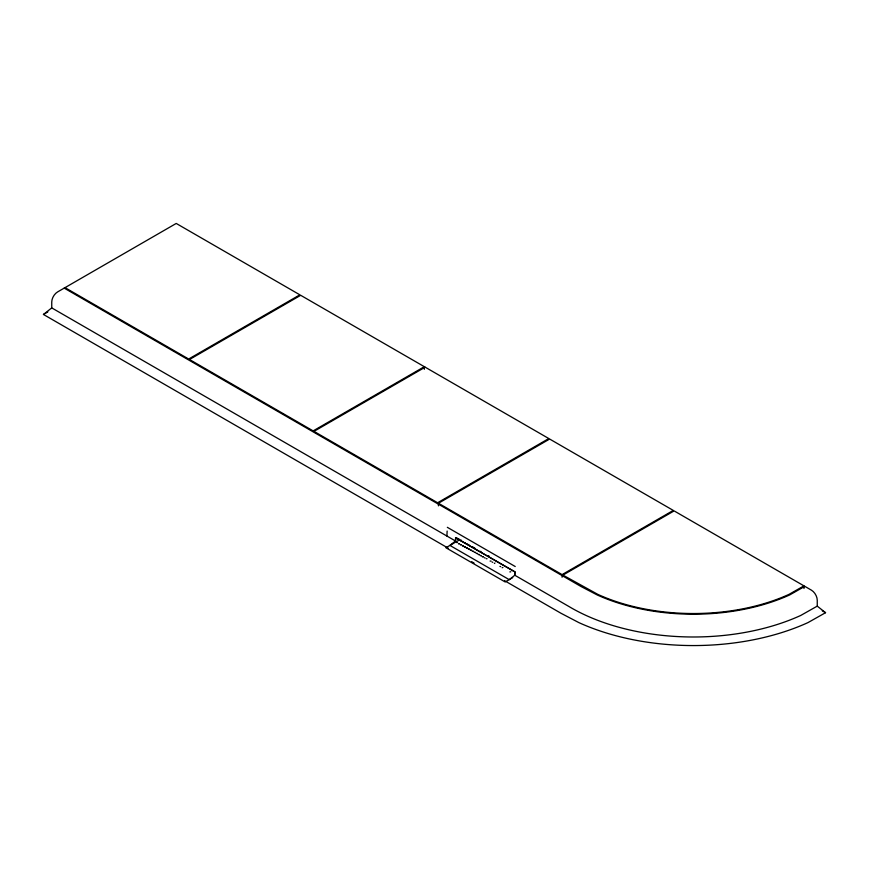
<?xml version="1.0" encoding="UTF-8"?>
<svg xmlns="http://www.w3.org/2000/svg" width="869" height="869" viewBox="0 0 869 869"><rect width="100%" height="100%" fill="white"/><g stroke="black" fill="none" stroke-linecap="round" stroke-linejoin="round"><path stroke-width="1.3" d="M446.883 536.032L447.144 531.057M455.66 537.672L455.497 540.996L449.914 545.417L509.212 579.645L514.785 575.235L514.959 571.9L455.66 537.672L455.497 540.996L51.749 307.898L51.749 302.01A8.212 4.747 -60 0 1 57.56 291.951L176.222 223.442L299.87 294.83L188.671 359.027L65.023 287.639M456.638 542.538L457.561 542.614M461.526 540.42L460.581 540.561L461.015 540.127M466.447 543.57L467.066 543.929M474.333 547.883L474.941 548.241M484.185 557.702L485.108 557.92M492.06 562.015L492.81 562.341M499.936 566.392L500.685 566.653M502.912 567.479L502.152 567.729M510.798 571.78L509.853 571.932M456.638 538.117L457.561 538.335M458.615 539.193L459.538 539.269M486.205 558.713L487.074 558.713M491.072 561.081L490.094 561.081M448.219 548.165L43.45 314.469L51.749 307.898M465.404 542.723L464.524 542.723M43.45 314.469L47.828 311.938M424.344 366.696L313.144 430.894L189.496 359.505L300.696 295.308L424.344 366.696L424.344 369.303M438.443 503.238L549.642 439.041L673.29 510.418L562.091 574.615L438.443 503.238L438.443 505.845M459.288 540.007L445.895 547.742L505.182 581.969L512.721 577.613M455.497 537.77L514.959 571.9M803.977 585.869L789.063 594.342A154.28 89.072 0 0 1 597.763 594.342L562.916 575.093L674.116 510.896L803.977 585.869L803.977 588.487M64.197 288.117L581.079 586.542L597.036 594.874A155.453 89.757 0 0 0 789.802 594.874L804.803 586.347L811.44 590.181A8.212 4.747 60 0 1 817.251 600.24L817.251 606.127L800.74 615.458A173.094 99.935 0 0 1 568.934 606.497L514.785 575.235L514.785 571.998M817.251 606.127L825.55 612.699L808.029 622.573A184.858 106.724 0 0 1 578.797 622.573L560.853 613.188L504.531 580.677M468.771 544.45L468.771 545.004M473.203 547.09L472.41 547.025M480.981 551.446L480.372 551.402M488.867 555.758L488.259 555.715M494.396 563.449L494.961 563.014M822.27 610.809L825.55 612.699M447.329 527.32L515.23 566.523M471.682 561.711L474.029 563.058M562.091 574.615L562.091 577.233M458.56 543.69L459.549 543.766L458.56 543.69M460.537 544.765L461.526 544.841L460.581 544.7M462.504 545.851L463.492 545.917L462.504 545.851M464.47 546.927L465.469 547.003L464.47 546.927M466.447 548.002L467.435 548.078L466.447 548.002M468.413 549.078L469.412 549.154L468.413 549.078M470.39 550.153L471.378 550.229L470.39 550.153M472.356 551.239L473.344 551.315L472.356 551.239M474.333 552.315L475.321 552.391L474.333 552.315M476.299 553.39L477.287 553.466L476.299 553.39M478.265 554.465L479.264 554.541L478.265 554.465M480.242 555.541L481.23 555.617L480.285 555.476M482.208 556.627L483.207 556.703L482.208 556.627M425.169 367.174L313.97 431.372L437.618 502.76L548.817 438.552L425.169 367.174"/></g></svg>
